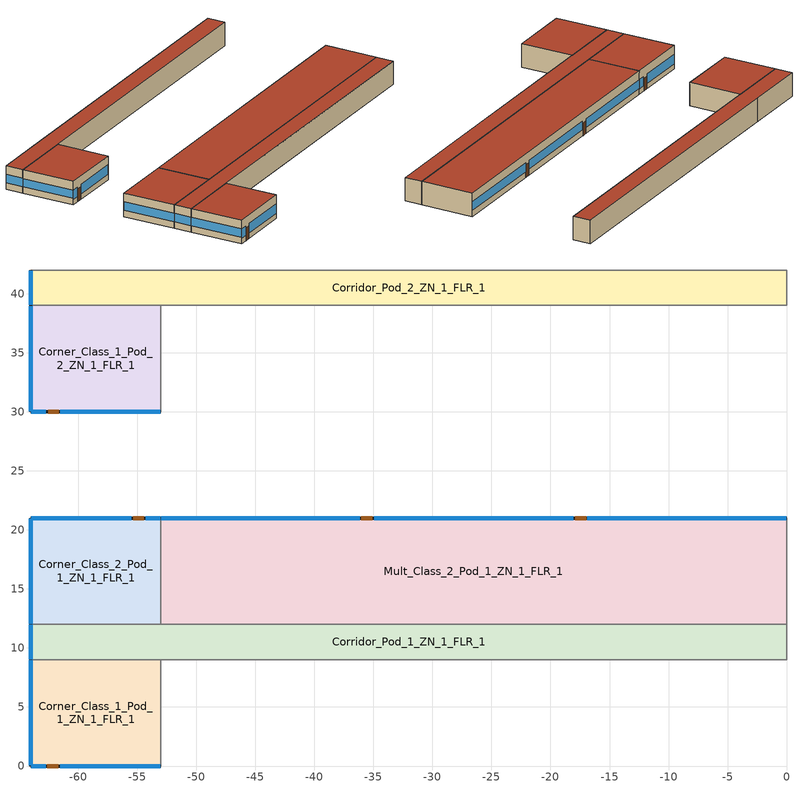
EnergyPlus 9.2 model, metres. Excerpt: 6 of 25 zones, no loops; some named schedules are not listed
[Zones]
Corner_Class_1_Pod_1_ZN_1_FLR_1
 floor ground (ext_slab_6in_with_carpet): -64,9 -53,9 -53,0 -64,0 z0
 wall outside (nonres_ext_wall): -64,9 -64,0 -53,0 z0:4
 wall to Mult_Class_1_Pod_1_ZN_1_FLR_1 (int_wall): -53,0 -53,9 z0:4
 wall to Corridor_Pod_1_ZN_1_FLR_1 (int_wall): -53,9 -64,9 z0:4
 window (Window_U_0.40_SHGC_0.38): -64,8.95 -64,0.05 z1.1:2.52; -63.95,0 -62.73,0 / -61.51,0 -53.05,0 z0.92:2.51
 door (Swinging Door_con): -62.59,0 -61.68,0 z0:2.13
 roof outside (nonres_roof): -64,0 -53,0 -53,9 -64,9 z4
Corridor_Pod_1_ZN_1_FLR_1
 floor ground (ext_slab_6in_with_carpet): -64,12 0,12 0,9 -64,9 z0
 wall outside (nonres_ext_wall): -64,12 -64,9 z0:4
 wall to Mult_Class_1_Pod_1_ZN_1_FLR_1 (int_wall): -53,9 0,9 z0:4
 wall to Main_Corridor_ZN_1_FLR_1 (int_wall): 0,9 0,12 z0:4
 wall to Mult_Class_2_Pod_1_ZN_1_FLR_1 (int_wall): 0,12 -53,12 z0:4
 wall to Corner_Class_2_Pod_1_ZN_1_FLR_1 (int_wall): -53,12 -64,12 z0:4
 window (Window_U_0.40_SHGC_0.38): -64,11.95 -64,9.05 z1.1:2.55
 roof outside (nonres_roof): -64,9 0,9 0,12 -64,12 z4
Corner_Class_2_Pod_1_ZN_1_FLR_1
 floor ground (ext_slab_6in_with_carpet): -64,21 -53,21 -53,12 -64,12 z0
 wall outside (nonres_ext_wall): -53,21 -64,21 -64,12 z0:4
 wall to Mult_Class_2_Pod_1_ZN_1_FLR_1 (int_wall): -53,12 -53,21 z0:4
 window (Window_U_0.40_SHGC_0.38): -64,20.95 -64,12.05 z1.1:2.52; -53.05,21 -54.27,21 / -55.49,21 -63.95,21 z0.92:2.51
 door (Swinging Door_con): -54.43,21 -55.34,21 z0:2.13
 roof outside (nonres_roof): -64,12 -53,12 -53,21 -64,21 z4
Mult_Class_2_Pod_1_ZN_1_FLR_1
 floor ground (ext_slab_6in_with_carpet): -53,21 0,21 0,12 -53,12 z0
 wall outside (nonres_ext_wall): 0,21 -53,21 z0:4
 wall to Main_Corridor_ZN_1_FLR_1 (int_wall): 0,12 0,21 z0:4
 window (Window_U_0.40_SHGC_0.38): -0.05,21 -16.87,21 / -18.09,21 -34.91,21 / -36.13,21 -52.95,21 z1.03:2.5
 door (Swinging Door_con): -16.98,21 -17.89,21 / -35.09,21 -36.01,21 z0:2.13
 roof outside (nonres_roof): -53,12 0,12 0,21 -53,21 z4
Corner_Class_1_Pod_2_ZN_1_FLR_1
 floor ground (ext_slab_6in_with_carpet): -64,39 -53,39 -53,30 -64,30 z0
 wall outside (nonres_ext_wall): -64,39 -64,30 -53,30 z0:4
 wall to Mult_Class_1_Pod_2_ZN_1_FLR_1 (int_wall): -53,30 -53,39 z0:4
 wall to Corridor_Pod_2_ZN_1_FLR_1 (int_wall): -53,39 -64,39 z0:4
 window (Window_U_0.40_SHGC_0.38): -64,38.95 -64,30.05 z1.1:2.52; -63.95,30 -62.73,30 / -61.51,30 -53.05,30 z0.92:2.51
 door (Swinging Door_con): -62.53,30 -61.62,30 z0:2.13
 roof outside (nonres_roof): -64,30 -53,30 -53,39 -64,39 z4
Corridor_Pod_2_ZN_1_FLR_1
 floor ground (ext_slab_6in_with_carpet): -64,42 0,42 0,39 -64,39 z0
 wall outside (nonres_ext_wall): -64,42 -64,39 z0:4
 wall to Mult_Class_1_Pod_2_ZN_1_FLR_1 (int_wall): -53,39 0,39 z0:4
 wall to Main_Corridor_ZN_1_FLR_1 (int_wall): 0,39 0,42 z0:4
 wall to Mult_Class_2_Pod_2_ZN_1_FLR_1 (int_wall): 0,42 -53,42 z0:4
 wall to Corner_Class_2_Pod_2_ZN_1_FLR_1 (int_wall): -53,42 -64,42 z0:4
 window (Window_U_0.40_SHGC_0.38): -64,41.95 -64,39.05 z1.1:2.55
 roof outside (nonres_roof): -64,39 0,39 0,42 -64,42 z4
[Building]
Primary School: North Axis {deg}=0; Terrain=City; Loads Convergence Tolerance Value=0.04; Temperature Convergence Tolerance Value {deltaC}=0.2; Solar Distribution=FullInteriorAndExterior; Maximum Number of Warmup Days=25; Minimum Number of Warmup Days=6
[Site:Location]
Xian_Shaanxi_CHN Design_Conditions: Latitude {deg}=34.3; Longitude {deg}=108.93; Time Zone {hr}=8; Elevation {m}=397.5
[SizingPeriod:DesignDay] Month=1; Day of Month=21; Day Type=WinterDesignDay; Daily Dry-Bulb Temperature Range {deltaC}=0; Dry-Bulb Temperature Range Modifier Type=DefaultMultipliers; Barometric Pressure {Pa}=96640; Wind Speed {m/s}=1.1; Wind Direction {deg}=70; Rain Indicator=No; Snow Indicator=No; Daylight Saving Time Indicator=No; Solar Model Indicator=ASHRAEClearSky; Sky Clearness=0
Name | Maximum Dry-Bulb Temperature {C} | Humidity Condition Type | Wetbulb or DewPoint at Maximum Dry-Bulb {C}
Xian Ann Htg 99.6% Condns DB | -6.3 | Wetbulb | -6.3
Xian Ann Htg 99% Condns DB | -4.8 | Wetbulb | -4.8
Xian Ann Hum_n 99.6% Condns DP=>MCDB | 1.6 | Dewpoint | -18.1
Xian Ann Hum_n 99% Condns DP=>MCDB | 1.7 | Dewpoint | -15.3
[Site:GroundTemperature:BuildingSurface]
20.68, 20.64, 20.65, 20.65, 20.7, 22.97, 23.33, 23.41, 23.45, 21.17, 20.85, 20.74
[Site:WaterMainsTemperature]
Calculation Method=CORRELATION; Annual Average Outdoor Air Temperature {C}=9.95; Maximum Difference In Monthly Average Outdoor Air Temperatures {deltaC}=23.7
[Material]
Name | Roughness | Thickness {m} | Conductivity {W/m-K} | Density {kg/m3} | Specific Heat {J/kg-K} | Thermal Absorptance | Solar Absorptance | Visible Absorptance
Std Wood 6inch | MediumSmooth | 0.15 | 0.12 | 540 | 1210 | 0.9 | 0.7 | 0.7
F07 25mm stucco | Smooth | 0.0254 | 0.72 | 1856 | 840 | 0.9 | 0.7 | 0.7
F08 Metal surface | Smooth | 0.0008 | 45.28 | 7824 | 500
F13 Built-up roofing | Rough | 0.0095 | 0.16 | 1120 | 1460 | 0.9 | 0.77
G01 13mm gypsum board | Smooth | 0.0127 | 0.16 | 800 | 1090 | 0.9 | 0.7 | 0.5
G01 16mm gypsum board | MediumSmooth | 0.0159 | 0.16 | 800 | 1090
150mm Normalweight concrete floor | MediumRough | 0.1524 | 2.31 | 2322 | 832
[Material:NoMass] Thermal Absorptance=0.9; Solar Absorptance=0.7
Name | Roughness | Thermal Resistance {m2-K/W} | Visible Absorptance
Opaque Door panel_con | MediumRough | 0.475964 | 0.7
CP02 CARPET PAD | VeryRough | 0.21648 | 0.8
Nonres_Roof_Insulation | MediumSmooth | 5.30668 | 0.7
Nonres_Exterior_Wall_Insulation | MediumSmooth | 2.81828 | 0.7
[WindowMaterial:Glazing] Optical Data Type=SpectralAverage; Infrared Transmittance at Normal Incidence=0; Front Side Infrared Hemispherical Emissivity=0.84
Name | Thickness {m} | Solar Transmittance at Normal Incidence | Front Side Solar Reflectance at Normal Incidence | Back Side Solar Reflectance at Normal Incidence | Visible Transmittance at Normal Incidence | Front Side Visible Reflectance at Normal Incidence | Back Side Visible Reflectance at Normal Incidence | Back Side Infrared Hemispherical Emissivity | Conductivity {W/m-K}
Glass_102_LayerAvg | 0.003048 | 0.833848 | 0.0747638 | 0.0748545 | 0.89926 | 0.082563 | 0.082564 | 0.84 | 1
Glass_8652_LayerAvg | 0.003059 | 0.343691 | 0.298987 | 0.462105 | 0.487937 | 0.209449 | 0.306829 | 0.39 | 0.962
[WindowMaterial:Gas]
Gap_1_W_0_0127: Gas Type=Air; Thickness {m}=0.0127
[Construction]
Swinging Door_con: Opaque Door panel_con
InteriorFurnishings: Std Wood 6inch
int_wall: G01 13mm gypsum board, G01 13mm gypsum board
ext_slab_6in_with_carpet: 150mm Normalweight concrete floor, CP02 CARPET PAD
nonres_roof: F13 Built-up roofing, Nonres_Roof_Insulation, F08 Metal surface
nonres_ext_wall: F07 25mm stucco, G01 16mm gypsum board, Nonres_Exterior_Wall_Insulation, G01 16mm gypsum board
Window_U_0.40_SHGC_0.38: Glass_8652_LayerAvg, Gap_1_W_0_0127, Glass_102_LayerAvg
[Zone] Type=1; Multiplier=1; Ceiling Height {m}=4; Floor Area {m2}=autocalculate; Part of Total Floor Area=Yes
Name | Volume {m3}
Corner_Class_1_Pod_1_ZN_1_FLR_1; Corner_Class_2_Pod_1_ZN_1_FLR_1; Corner_Class_1_Pod_2_ZN_1_FLR_1 | 396
Corridor_Pod_1_ZN_1_FLR_1; Corridor_Pod_2_ZN_1_FLR_1 | 768
Mult_Class_2_Pod_1_ZN_1_FLR_1 | 1908
[InternalMass] Construction=InteriorFurnishings
Name | Zone or ZoneList | Surface Area {m2}
Corner_Class_1_Pod_1_ZN_1_FLR_1_InternalMass_1 | Corner_Class_1_Pod_1_ZN_1_FLR_1 | 198
Corridor_Pod_1_ZN_1_FLR_1_InternalMass_1 | Corridor_Pod_1_ZN_1_FLR_1 | 384
Corner_Class_2_Pod_1_ZN_1_FLR_1_InternalMass_1 | Corner_Class_2_Pod_1_ZN_1_FLR_1 | 198
Mult_Class_2_Pod_1_ZN_1_FLR_1_InternalMass_1 | Mult_Class_2_Pod_1_ZN_1_FLR_1 | 954
Corner_Class_1_Pod_2_ZN_1_FLR_1_InternalMass_1 | Corner_Class_1_Pod_2_ZN_1_FLR_1 | 198
Corridor_Pod_2_ZN_1_FLR_1_InternalMass_1 | Corridor_Pod_2_ZN_1_FLR_1 | 384
[People] Number of People Schedule=BLDG_OCC_SCH; Fraction Radiant=0.3; Sensible Heat Fraction=AUTOCALCULATE; Activity Level Schedule=ACTIVITY_SCH; Enable ASHRAE 55 Comfort Warnings=No; Mean Radiant Temperature Calculation Type=ZoneAveraged; Work Efficiency Schedule=WORK_EFF_SCH; Clothing Insulation Calculation Method=ClothingInsulationSchedule; Clothing Insulation Schedule=CLOTHING_SCH; Air Velocity Schedule=AIR_VELO_SCH; Thermal Comfort Model 1 Type=FANGER
Name | Zone or ZoneList | Number of People Calculation Method | Zone Floor Area per Person {m2/person} | Number of People
Corner_Class_1_Pod_1_ZN_1_FLR_1 | Corner_Class_1_Pod_1_ZN_1_FLR_1 | Area/Person | 3.716
Corridor_Pod_1_ZN_1_FLR_1 | Corridor_Pod_1_ZN_1_FLR_1 | People |  | 0
Corner_Class_2_Pod_1_ZN_1_FLR_1 | Corner_Class_2_Pod_1_ZN_1_FLR_1 | Area/Person | 3.716
Mult_Class_2_Pod_1_ZN_1_FLR_1 | Mult_Class_2_Pod_1_ZN_1_FLR_1 | Area/Person | 3.716
Corner_Class_1_Pod_2_ZN_1_FLR_1 | Corner_Class_1_Pod_2_ZN_1_FLR_1 | Area/Person | 3.716
Corridor_Pod_2_ZN_1_FLR_1 | Corridor_Pod_2_ZN_1_FLR_1 | People |  | 0
[Lights] Design Level Calculation Method=Watts/Area; Return Air Fraction=0; Fraction Radiant=0.37; Fraction Visible=0.2; Fraction Replaceable=1; Return Air Fraction Calculated from Plenum Temperature=No
Name | Zone or ZoneList | Schedule | Watts per Zone Floor Area {W/m2}
Corner_Class_1_Pod_1_ZN_1_FLR_1_Lights | Corner_Class_1_Pod_1_ZN_1_FLR_1 | BLDG_LIGHT_CLASSROOM_SCH | 9.9028
Corridor_Pod_1_ZN_1_FLR_1_Lights | Corridor_Pod_1_ZN_1_FLR_1 | BLDG_LIGHT_CORRIDOR_SCH | 7.10418
Corner_Class_2_Pod_1_ZN_1_FLR_1_Lights | Corner_Class_2_Pod_1_ZN_1_FLR_1 | BLDG_LIGHT_CLASSROOM_SCH | 9.9028
Mult_Class_2_Pod_1_ZN_1_FLR_1_Lights | Mult_Class_2_Pod_1_ZN_1_FLR_1 | BLDG_LIGHT_CLASSROOM_SCH | 9.9028
Corner_Class_1_Pod_2_ZN_1_FLR_1_Lights | Corner_Class_1_Pod_2_ZN_1_FLR_1 | BLDG_LIGHT_CLASSROOM_SCH | 9.9028
Corridor_Pod_2_ZN_1_FLR_1_Lights | Corridor_Pod_2_ZN_1_FLR_1 | BLDG_LIGHT_CORRIDOR_SCH | 7.10418
[ElectricEquipment] Schedule=BLDG_EQUIP_SCH; Design Level Calculation Method=EquipmentLevel; Fraction Latent=0; Fraction Radiant=0.5; Fraction Lost=0
Name | Zone or ZoneList | Design Level {W}
Corner_Class_1_Pod_1_ZN_1_FLR_1_PlugMisc_Equip | Corner_Class_1_Pod_1_ZN_1_FLR_1 | 1485
Corridor_Pod_1_ZN_1_FLR_1_PlugMisc_Equip | Corridor_Pod_1_ZN_1_FLR_1 | 768
Corner_Class_2_Pod_1_ZN_1_FLR_1_PlugMisc_Equip | Corner_Class_2_Pod_1_ZN_1_FLR_1 | 1485
Mult_Class_2_Pod_1_ZN_1_FLR_1_PlugMisc_Equip | Mult_Class_2_Pod_1_ZN_1_FLR_1 | 7155
Corner_Class_1_Pod_2_ZN_1_FLR_1_PlugMisc_Equip | Corner_Class_1_Pod_2_ZN_1_FLR_1 | 1485
Corridor_Pod_2_ZN_1_FLR_1_PlugMisc_Equip | Corridor_Pod_2_ZN_1_FLR_1 | 768
[Daylighting:Controls] Daylighting Method=SplitFlux; Lighting Control Type=Stepped; Minimum Input Power Fraction for Continuous or ContinuousOff Dimming Control=0.3; Minimum Light Output Fraction for Continuous or ContinuousOff Dimming Control=0.2; Number of Stepped Control Steps=3; Probability Lighting will be Reset When Needed in Manual Stepped Control=1; Maximum Allowable Discomfort Glare Index=22; Illuminance Setpoint at Reference Point 1 {lux}=500; Illuminance Setpoint at Reference Point 2 {lux}=500
Name | Zone | Glare Calculation Daylighting Reference Point | Glare Calculation Azimuth Angle of View Direction Clockwise from Zone y-Axis {deg} | Daylighting Reference Point 1 | Fraction of Zone Controlled by Reference Point 1 | Daylighting Reference Point 2 | Fraction of Zone Controlled by Reference Point 2
Corner_Class_1_Pod_1_ZN_1_FLR_1_DaylCtrl | Corner_Class_1_Pod_1_ZN_1_FLR_1 | Corner_Class_1_Pod_1_ZN_1_FLR_1_DaylRefPt1 | 180 | Corner_Class_1_Pod_1_ZN_1_FLR_1_DaylRefPt1 | 0.56 | Corner_Class_1_Pod_1_ZN_1_FLR_1_DaylRefPt2 | 0.2
Corner_Class_2_Pod_1_ZN_1_FLR_1_DaylCtrl | Corner_Class_2_Pod_1_ZN_1_FLR_1 | Corner_Class_2_Pod_1_ZN_1_FLR_1_DaylRefPt1 | 270 | Corner_Class_2_Pod_1_ZN_1_FLR_1_DaylRefPt1 | 0.56 | Corner_Class_2_Pod_1_ZN_1_FLR_1_DaylRefPt2 | 0.22
Mult_Class_2_Pod_1_ZN_1_FLR_1_DaylCtrl | Mult_Class_2_Pod_1_ZN_1_FLR_1 | Mult_Class_2_Pod_1_ZN_1_FLR_1_DaylRefPt1 | 0 | Mult_Class_2_Pod_1_ZN_1_FLR_1_DaylRefPt1 | 0.28 | Mult_Class_2_Pod_1_ZN_1_FLR_1_DaylRefPt2 | 0.28
Corner_Class_1_Pod_2_ZN_1_FLR_1_DaylCtrl | Corner_Class_1_Pod_2_ZN_1_FLR_1 | Corner_Class_1_Pod_2_ZN_1_FLR_1_DaylRefPt1 | 180 | Corner_Class_1_Pod_2_ZN_1_FLR_1_DaylRefPt1 | 0.56 | Corner_Class_1_Pod_2_ZN_1_FLR_1_DaylRefPt2 | 0.2
[ZoneInfiltration:DesignFlowRate] Schedule=INFIL_SCH_PNNL; Design Flow Rate Calculation Method=Flow/ExteriorArea; Constant Term Coefficient=0; Temperature Term Coefficient=0; Velocity Term Coefficient=0.224; Velocity Squared Term Coefficient=0
Name | Zone or ZoneList | Flow per Exterior Surface Area {m3/s-m2}
Corner_Class_1_Pod_1_ZN_1_FLR_1_Infiltration | Corner_Class_1_Pod_1_ZN_1_FLR_1 | 0.000254325
Corridor_Pod_1_ZN_1_FLR_1_Infiltration | Corridor_Pod_1_ZN_1_FLR_1 | 3.35686e-05
Corner_Class_2_Pod_1_ZN_1_FLR_1_Infiltration | Corner_Class_2_Pod_1_ZN_1_FLR_1 | 0.000254325
Mult_Class_2_Pod_1_ZN_1_FLR_1_Infiltration | Mult_Class_2_Pod_1_ZN_1_FLR_1 | 0.00017524
Corner_Class_1_Pod_2_ZN_1_FLR_1_Infiltration | Corner_Class_1_Pod_2_ZN_1_FLR_1 | 0.000254325
Corridor_Pod_2_ZN_1_FLR_1_Infiltration | Corridor_Pod_2_ZN_1_FLR_1 | 3.35686e-05
[Exterior:Lights] Control Option=AstronomicalClock
Name | Schedule | Design Level {W}
Exterior_Lights_a | Exterior_lighting_schedule_a | 150.48
Exterior_Lights_b | Exterior_lighting_schedule_b_2016 | 1645.9
Exterior_Lights_c | Exterior_lighting_schedule_c_2016 | 584.3
[EnergyManagementSystem:Sensor]
Name | Output:Variable or Output:Meter | Output:Variable or Output:Meter Index Key
Facility_Int_LTG | InteriorLights:Electricity
OAT_F | Site Outdoor Air Drybulb Temperature
OAwb_F | Site Outdoor Air Wetbulb Temperature | *
PSZ2_5_OASch; PSZ2_7_OASch | Schedule Value | MinOA_MotorizedDamper_Sched
PSZ2_5_DAT_Rqd | System Node Setpoint Temperature | PSZ-AC_2:5 Supply Equipment Outlet Node
PSZ1_6_OASch | Schedule Value | Kitchen_Exhaust_SCH
PSZ1_6_DAT_Rqd | System Node Setpoint Temperature | PSZ-AC_1:6 Supply Equipment Outlet Node
PSZ2_7_DAT_Rqd | System Node Setpoint Temperature | PSZ-AC_2:7 Supply Equipment Outlet Node
OAT | Site Outdoor Air Drybulb Temperature | Environment
[EnergyManagementSystem:Actuator]
Name | Actuated Component Unique | Actuated Component Type | Actuated Component Control Type
PSZ2_5_Timestep_Econ_Eff | PSZ2_5_Timestep_Econ_Eff_SCH | Schedule:Constant | Schedule Value
PSZ1_6_Timestep_Econ_Eff | PSZ1_6_Timestep_Econ_Eff_SCH | Schedule:Constant | Schedule Value
PSZ2_7_Timestep_Econ_Eff | PSZ2_7_Timestep_Econ_Eff_SCH | Schedule:Constant | Schedule Value
CLGSETP_SCH_Actuator | CLGSETP_SCH_Yes_Optimum | Schedule:Compact | Schedule Value
HTGSETP_SCH_Actuator | HTGSETP_SCH_Yes_Optimum | Schedule:Compact | Schedule Value
BoilerCurve | HEATSYS1 BOILER EFFICIENCY CURVE | Curve | Curve Result
cCL1_Pod_1_ZN_1_FLR_1_LAr | Corner_Class_1_Pod_1_ZN_1_FLR_1_lights | Lights | Electric Power Level
mCl1_Pod_1_ZN_1_FLR_1_LAr | Mult_Class_1_Pod_1_ZN_1_FLR_1_lights | Lights | Electric Power Level
cPOD1_ZN_1_FLR_1_LAr | Corridor_Pod_1_ZN_1_FLR_1_lights | Lights | Electric Power Level
cCL2_Pod_1_ZN_1_FLR_1_LAr | Corner_Class_2_Pod_1_ZN_1_FLR_1_lights | Lights | Electric Power Level
mCl2_Pod_1_ZN_1_FLR_1_LAr | Mult_Class_2_Pod_1_ZN_1_FLR_1_lights | Lights | Electric Power Level
cCL1_Pod_2_ZN_1_FLR_1_LAr | Corner_Class_1_Pod_2_ZN_1_FLR_1_lights | Lights | Electric Power Level
mCl1_Pod_2_ZN_1_FLR_1_LAr | Mult_Class_1_Pod_2_ZN_1_FLR_1_lights | Lights | Electric Power Level
cPOD2_ZN_1_FLR_1_LAr | Corridor_Pod_2_ZN_1_FLR_1_lights | Lights | Electric Power Level
cCL2_Pod_2_ZN_1_FLR_1_LAr | Corner_Class_2_Pod_2_ZN_1_FLR_1_lights | Lights | Electric Power Level
mCl2_Pod_2_ZN_1_FLR_1_LAr | Mult_Class_2_Pod_2_ZN_1_FLR_1_lights | Lights | Electric Power Level
cCL1_Pod_3_ZN_1_FLR_1_LAr | Corner_Class_1_Pod_3_ZN_1_FLR_1_lights | Lights | Electric Power Level
mCl1_Pod_3_ZN_1_FLR_1_LAr | Mult_Class_1_Pod_3_ZN_1_FLR_1_lights | Lights | Electric Power Level
cPOD3_ZN_1_FLR_1_LAr | Corridor_Pod_3_ZN_1_FLR_1_lights | Lights | Electric Power Level
cCL2_Pod_3_ZN_1_FLR_1_LAr | Corner_Class_2_Pod_3_ZN_1_FLR_1_lights | Lights | Electric Power Level
mCl2_Pod_3_ZN_1_FLR_1_LAr | Mult_Class_2_Pod_3_ZN_1_FLR_1_lights | Lights | Electric Power Level
cPCLZN_1_FLR_1_LAr | Computer_Class_ZN_1_FLR_1_lights | Lights | Electric Power Level
Main_Corridor_ZN_1_FLR_1_LAr | Main_Corridor_ZN_1_FLR_1_lights | Lights | Electric Power Level
Lobby_ZN_1_FLR_1_LAr | Lobby_ZN_1_FLR_1_lights | Lights | Electric Power Level
Mech_ZN_1_FLR_1_LAr | Mech_ZN_1_FLR_1_lights | Lights | Electric Power Level
Bath_ZN_1_FLR_1_LAr | Bath_ZN_1_FLR_1_lights | Lights | Electric Power Level
Offices_ZN_1_FLR_1_LAr | Offices_ZN_1_FLR_1_lights | Lights | Electric Power Level
Gym_ZN_1_FLR_1_LAr | Gym_ZN_1_FLR_1_lights | Lights | Electric Power Level
Kitchen_ZN_1_FLR_1_LAr | Kitchen_ZN_1_FLR_1_lights | Lights | Electric Power Level
Cafeteria_ZN_1_FLR_1_LAr | Cafeteria_ZN_1_FLR_1_lights | Lights | Electric Power Level
LMC_ZN_1_FLR_1_LAr | Library_Media_Center_ZN_1_FLR_1_lights | Lights | Electric Power Level
[EnergyManagementSystem:ProgramCallingManager]
Transformer_Load_Prog_Manager: AfterPredictorAfterHVACManagers; Transformer_Load_Prog
PSZ2_5_Set_Number_of_Stages_CallingManager: BeginNewEnvironment; PSZ2_5_Set_Number_of_Stages
PSZ2_5_ECO_Manager: InsideHVACSystemIterationLoop; PSZ2_5_Economizer_CTRL_Prog
PSZ2_5_Fan_Parameter_manager: BeginNewEnvironment; PSZ2_5_Set_Fan_Par
PSZ2_5_Fan_Main_Manager: BeginTimestepBeforePredictor; PSZ2_5_Fan_Control
PSZ1_6_Set_Number_of_Stages_CallingManager: BeginNewEnvironment; PSZ1_6_Set_Number_of_Stages
PSZ1_6_ECO_Manager: InsideHVACSystemIterationLoop; PSZ1_6_Economizer_CTRL_Prog
PSZ1_6_Fan_Parameter_manager: BeginNewEnvironment; PSZ1_6_Set_Fan_Par
PSZ1_6_Fan_Main_Manager: BeginTimestepBeforePredictor; PSZ1_6_Fan_Control
PSZ2_7_Set_Number_of_Stages_CallingManager: BeginNewEnvironment; PSZ2_7_Set_Number_of_Stages
PSZ2_7_ECO_Manager: InsideHVACSystemIterationLoop; PSZ2_7_Economizer_CTRL_Prog
PSZ2_7_Fan_Parameter_manager: BeginNewEnvironment; PSZ2_7_Set_Fan_Par
PSZ2_7_Fan_Main_Manager: BeginTimestepBeforePredictor; PSZ2_7_Fan_Control
OA_BASED_OPTIMUM_START_EMS_Program Manager: BeginTimestepBeforePredictor; OA_BASED_OPTIMUM_START_EMS_Program
BoilerParManager: BeginNewEnvironment; SetBoilerPar
BoilerCurveManager: InsideHVACSystemIterationLoop; SetBoilerCurve
SET_cCL1_Pod_1_ZN_1_FLR_1_Light_EMS_Program_Prog_Manager: BeginTimestepBeforePredictor; SET_cCL1_Pod_1_ZN_1_FLR_1_Light_EMS_Program
SET_mCl1_Pod_1_ZN_1_FLR_1_Light_EMS_Program_Prog_Manager: BeginTimestepBeforePredictor; SET_mCl1_Pod_1_ZN_1_FLR_1_Light_EMS_Program
SET_cPOD1_ZN_1_FLR_1_Light_EMS_Program_Prog_Manager: BeginTimestepBeforePredictor; SET_cPOD1_ZN_1_FLR_1_Light_EMS_Program
SET_cCL2_Pod_1_ZN_1_FLR_1_Light_EMS_Program_Prog_Manager: BeginTimestepBeforePredictor; SET_cCL2_Pod_1_ZN_1_FLR_1_Light_EMS_Program
SET_mCl2_Pod_1_ZN_1_FLR_1_Light_EMS_Program_Prog_Manager: BeginTimestepBeforePredictor; SET_mCl2_Pod_1_ZN_1_FLR_1_Light_EMS_Program
SET_cCL1_Pod_2_ZN_1_FLR_1_Light_EMS_Program_Prog_Manager: BeginTimestepBeforePredictor; SET_cCL1_Pod_2_ZN_1_FLR_1_Light_EMS_Program
SET_mCl1_Pod_2_ZN_1_FLR_1_Light_EMS_Program_Prog_Manager: BeginTimestepBeforePredictor; SET_mCl1_Pod_2_ZN_1_FLR_1_Light_EMS_Program
SET_cPOD2_ZN_1_FLR_1_Light_EMS_Program_Prog_Manager: BeginTimestepBeforePredictor; SET_cPOD2_ZN_1_FLR_1_Light_EMS_Program
SET_cCL2_Pod_2_ZN_1_FLR_1_Light_EMS_Program_Prog_Manager: BeginTimestepBeforePredictor; SET_cCL2_Pod_2_ZN_1_FLR_1_Light_EMS_Program
SET_mCl2_Pod_2_ZN_1_FLR_1_Light_EMS_Program_Prog_Manager: BeginTimestepBeforePredictor; SET_mCl2_Pod_2_ZN_1_FLR_1_Light_EMS_Program
SET_cCL1_Pod_3_ZN_1_FLR_1_Light_EMS_Program_Prog_Manager: BeginTimestepBeforePredictor; SET_cCL1_Pod_3_ZN_1_FLR_1_Light_EMS_Program
SET_mCl1_Pod_3_ZN_1_FLR_1_Light_EMS_Program_Prog_Manager: BeginTimestepBeforePredictor; SET_mCl1_Pod_3_ZN_1_FLR_1_Light_EMS_Program
SET_cPOD3_ZN_1_FLR_1_Light_EMS_Program_Prog_Manager: BeginTimestepBeforePredictor; SET_cPOD3_ZN_1_FLR_1_Light_EMS_Program
